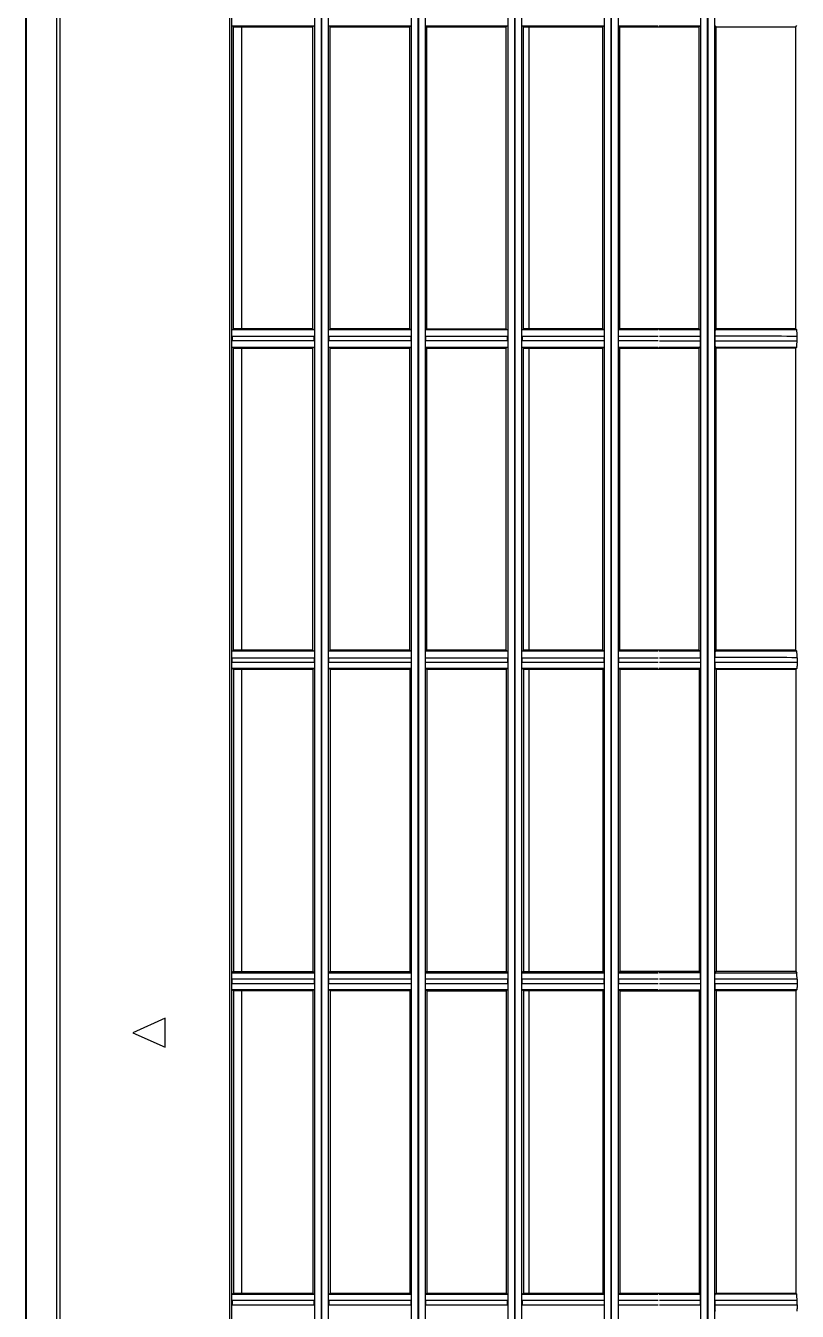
# Model space of a CAD drawing. Header units: centimetres. Extents: x 31 to 22766, y 238 to 3306.
# Drawn here: x 1262.03 to 1274.02, y 1941.11 to 1961.11 of the extents above; entities that cross this region are included whole.
import ezdxf
from ezdxf.xclip import XClip

# ---------------------------------------------------------------- set-up
doc = ezdxf.new("R2010")
doc.units = ezdxf.units.CM
doc.header["$XCLIPFRAME"] = 0
doc.layers.add('00_BORDA_DUVAR', color=8, linetype='Continuous', lineweight=40)

# ---------------------------------------------------------------- blocks, each defined once
blk = doc.blocks.new('DUVAR PLANI')
at = {"layer": '00_BORDA_DUVAR'}
blk.add_lwpolyline([(35540.638, 6762.619), (35540.638, 6592.619), (35585.638, 6592.619), (35585.638, 6582.619), (35540.638, 6582.619), (35540.638, 6422.619)], dxfattribs=at)
blk = doc.blocks.new('fxaq 2.8 kw iç ünite')
at = {"color": 7, "linetype": 'Continuous', "true_color": 0xffffff}
for p, q in [((11534.17, 4110.661), (11465.73, 4110.661)), ((11466.67, 4110.176), (11543.17, 4110.176)), ((11543.17, 4110.133), (11466.67, 4110.133)), ((11478.37, 4108.995), (11478.145, 4108.495)), ((11478.595, 4108.495), (11478.37, 4108.995)), ((11478.145, 4108.495), (11478.595, 4108.495)), ((11531.12, 4107.49), (11468.52, 4107.49)), ((11530.995, 4107.46), (11468.645, 4107.46)), ((11474.136, 4107.449), (11474.136, 4106.174)), ((11474.204, 4107.449), (11474.136, 4107.449)), ((11474.204, 4106.174), (11474.204, 4107.449)), ((11474.304, 4107.444), (11474.32, 4107.428)), ((11474.304, 4107.444), (11474.304, 4106.179)), ((11479.02, 4107.428), (11474.32, 4107.428)), ((11474.32, 4107.428), (11474.32, 4106.195)), ((11479.036, 4107.444), (11479.02, 4107.428)), ((11479.02, 4106.195), (11479.02, 4107.428)), ((11479.02, 4107.428), (11479.02, 4107.428)), ((11479.036, 4106.179), (11479.036, 4107.444)), ((11479.136, 4107.449), (11479.204, 4107.449)), ((11479.136, 4107.449), (11479.136, 4106.174)), ((11479.204, 4106.174), (11479.204, 4107.449)), ((11479.304, 4107.444), (11479.304, 4106.179)), ((11479.304, 4107.444), (11479.32, 4107.428)), ((11479.32, 4107.428), (11479.32, 4106.195)), ((11479.321, 4107.428), (11479.32, 4107.428)), ((11484.02, 4107.428), (11479.321, 4107.428)), ((11484.02, 4107.428), (11484.036, 4107.444)), ((11484.02, 4106.195), (11484.02, 4107.428)), ((11484.036, 4106.179), (11484.036, 4107.444)), ((11484.136, 4107.449), (11484.136, 4106.174)), ((11484.136, 4107.449), (11484.204, 4107.449)), ((11484.204, 4107.449), (11484.204, 4106.174)), ((11484.304, 4106.179), (11484.304, 4107.444)), ((11484.32, 4107.428), (11484.304, 4107.444)), ((11484.32, 4106.195), (11484.32, 4107.428)), ((11484.32, 4107.428), (11489.02, 4107.428)), ((11489.036, 4107.444), (11489.02, 4107.428)), ((11489.02, 4107.428), (11489.02, 4106.195)), ((11489.02, 4107.428), (11489.02, 4107.428)), ((11489.036, 4107.444), (11489.036, 4106.179)), ((11489.204, 4107.449), (11489.136, 4107.449)), ((11489.136, 4106.174), (11489.136, 4107.449)), ((11489.204, 4107.449), (11489.204, 4106.174)), ((11489.304, 4106.179), (11489.304, 4107.444)), ((11489.304, 4107.444), (11489.32, 4107.428)), ((11489.321, 4107.428), (11489.32, 4107.428)), ((11489.32, 4106.195), (11489.32, 4107.428)), ((11489.321, 4107.428), (11494.02, 4107.428)), ((11494.036, 4107.444), (11494.02, 4107.428)), ((11494.02, 4107.428), (11494.02, 4106.195)), ((11494.036, 4107.444), (11494.036, 4106.179)), ((11474.32, 4107.302), (11479.02, 4107.302)), ((11479.32, 4107.302), (11484.02, 4107.302)), ((11484.32, 4107.302), (11489.02, 4107.302)), ((11489.32, 4107.302), (11494.02, 4107.302)), ((11473.087, 4106.166), (11501.753, 4106.166)), ((11474.136, 4106.174), (11474.204, 4106.174)), ((11474.32, 4106.195), (11474.304, 4106.179)), ((11479.02, 4106.195), (11474.32, 4106.195)), ((11479.02, 4106.195), (11479.036, 4106.179)), ((11479.02, 4106.195), (11479.02, 4106.195)), ((11479.204, 4106.174), (11479.136, 4106.174)), ((11479.32, 4106.195), (11479.304, 4106.179)), ((11479.321, 4106.195), (11479.32, 4106.195)), ((11484.02, 4106.195), (11479.321, 4106.195)), ((11484.036, 4106.179), (11484.02, 4106.195)), ((11484.204, 4106.174), (11484.136, 4106.174)), ((11484.304, 4106.179), (11484.32, 4106.195)), ((11484.32, 4106.195), (11489.02, 4106.195)), ((11489.02, 4106.195), (11489.02, 4106.195)), ((11489.02, 4106.195), (11489.036, 4106.179)), ((11489.136, 4106.174), (11489.204, 4106.174)), ((11489.32, 4106.195), (11489.304, 4106.179)), ((11489.321, 4106.195), (11489.32, 4106.195)), ((11489.321, 4106.195), (11494.02, 4106.195)), ((11494.02, 4106.195), (11494.036, 4106.179)), ((11473.086, 4106.056), (11501.754, 4106.056)), ((11501.753, 4106.066), (11473.087, 4106.066)), ((11501.754, 4105.956), (11473.086, 4105.956)), ((11474.136, 4105.949), (11474.136, 4104.669)), ((11474.204, 4105.949), (11474.136, 4105.949)), ((11474.204, 4104.669), (11474.204, 4105.949)), ((11474.304, 4105.944), (11474.32, 4105.928)), ((11474.304, 4105.944), (11474.304, 4104.674)), ((11479.02, 4105.928), (11474.32, 4105.928)), ((11474.32, 4105.928), (11474.32, 4104.69)), ((11479.036, 4105.944), (11479.02, 4105.928)), ((11479.02, 4104.69), (11479.02, 4105.928)), ((11479.02, 4105.928), (11479.02, 4105.928)), ((11479.036, 4104.674), (11479.036, 4105.944)), ((11479.136, 4105.949), (11479.136, 4104.669)), ((11479.136, 4105.949), (11479.204, 4105.949)), ((11479.204, 4104.669), (11479.204, 4105.949)), ((11479.304, 4105.944), (11479.32, 4105.928)), ((11479.304, 4105.944), (11479.304, 4104.674)), ((11479.321, 4105.928), (11479.32, 4105.928)), ((11479.32, 4105.928), (11479.32, 4104.69)), ((11484.02, 4105.928), (11479.321, 4105.928)), ((11484.02, 4105.928), (11484.036, 4105.944)), ((11484.02, 4104.69), (11484.02, 4105.928)), ((11484.036, 4104.674), (11484.036, 4105.944)), ((11484.136, 4105.949), (11484.204, 4105.949)), ((11484.136, 4105.949), (11484.136, 4104.669)), ((11484.204, 4105.949), (11484.204, 4104.669)), ((11484.32, 4105.928), (11484.304, 4105.944)), ((11484.304, 4104.674), (11484.304, 4105.944)), ((11484.32, 4104.69), (11484.32, 4105.928)), ((11484.32, 4105.928), (11489.02, 4105.928)), ((11489.036, 4105.944), (11489.02, 4105.928)), ((11489.02, 4105.928), (11489.02, 4104.69)), ((11489.02, 4105.928), (11489.02, 4105.928)), ((11489.036, 4105.944), (11489.036, 4104.674)), ((11489.204, 4105.949), (11489.136, 4105.949)), ((11489.136, 4104.669), (11489.136, 4105.949)), ((11489.204, 4105.949), (11489.204, 4104.669)), ((11489.304, 4105.944), (11489.32, 4105.928)), ((11489.304, 4104.674), (11489.304, 4105.944)), ((11489.32, 4104.69), (11489.32, 4105.928)), ((11489.321, 4105.928), (11489.32, 4105.928)), ((11489.321, 4105.928), (11494.02, 4105.928)), ((11494.036, 4105.944), (11494.02, 4105.928)), ((11494.02, 4105.928), (11494.02, 4104.69)), ((11494.036, 4105.944), (11494.036, 4104.674)), ((11468.645, 4104.661), (11530.995, 4104.661)), ((11474.136, 4104.669), (11474.204, 4104.669)), ((11474.32, 4104.69), (11474.304, 4104.674)), ((11479.02, 4104.69), (11474.32, 4104.69)), ((11479.02, 4104.69), (11479.02, 4104.69)), ((11479.02, 4104.69), (11479.036, 4104.674)), ((11479.204, 4104.669), (11479.136, 4104.669)), ((11479.32, 4104.69), (11479.304, 4104.674)), ((11479.321, 4104.69), (11479.32, 4104.69)), ((11484.02, 4104.69), (11479.321, 4104.69)), ((11484.036, 4104.674), (11484.02, 4104.69)), ((11484.204, 4104.669), (11484.136, 4104.669)), ((11484.304, 4104.674), (11484.32, 4104.69)), ((11484.32, 4104.69), (11489.02, 4104.69)), ((11489.02, 4104.69), (11489.036, 4104.674)), ((11489.02, 4104.69), (11489.02, 4104.69)), ((11489.136, 4104.669), (11489.204, 4104.669)), ((11489.32, 4104.69), (11489.304, 4104.674)), ((11489.321, 4104.69), (11489.32, 4104.69)), ((11489.321, 4104.69), (11494.02, 4104.69)), ((11494.02, 4104.69), (11494.036, 4104.674)), ((11468.52, 4104.561), (11531.12, 4104.561)), ((11531.12, 4104.551), (11468.52, 4104.551)), ((11530.995, 4104.451), (11468.645, 4104.451)), ((11474.136, 4104.443), (11474.136, 4103.17)), ((11474.204, 4104.443), (11474.136, 4104.443)), ((11474.204, 4103.17), (11474.204, 4104.443)), ((11474.304, 4104.438), (11474.32, 4104.422)), ((11474.304, 4104.438), (11474.304, 4103.175)), ((11479.02, 4104.422), (11474.32, 4104.422)), ((11474.32, 4104.422), (11474.32, 4103.191)), ((11479.036, 4104.438), (11479.02, 4104.422)), ((11479.02, 4104.422), (11479.02, 4104.422)), ((11479.02, 4104.422), (11479.02, 4103.191)), ((11479.036, 4103.175), (11479.036, 4104.438)), ((11479.136, 4104.443), (11479.136, 4103.17)), ((11479.136, 4104.443), (11479.204, 4104.443)), ((11479.204, 4103.17), (11479.204, 4104.443)), ((11479.304, 4104.438), (11479.304, 4103.175)), ((11479.304, 4104.438), (11479.32, 4104.422)), ((11479.32, 4104.422), (11479.32, 4103.191)), ((11479.321, 4104.422), (11479.32, 4104.422)), ((11484.02, 4104.422), (11479.321, 4104.422)), ((11484.02, 4104.422), (11484.036, 4104.438)), ((11484.02, 4103.191), (11484.02, 4104.422)), ((11484.036, 4103.175), (11484.036, 4104.438)), ((11484.136, 4104.443), (11484.204, 4104.443)), ((11484.136, 4104.443), (11484.136, 4103.17)), ((11484.204, 4104.443), (11484.204, 4103.17)), ((11484.32, 4104.422), (11484.304, 4104.438)), ((11484.304, 4103.175), (11484.304, 4104.438)), ((11484.32, 4104.422), (11489.02, 4104.422)), ((11484.32, 4103.191), (11484.32, 4104.422)), ((11489.036, 4104.438), (11489.02, 4104.422)), ((11489.02, 4104.422), (11489.02, 4103.191)), ((11489.02, 4104.422), (11489.02, 4104.422)), ((11489.036, 4104.438), (11489.036, 4103.175)), ((11489.136, 4103.17), (11489.136, 4104.443)), ((11489.204, 4104.443), (11489.136, 4104.443)), ((11489.204, 4104.443), (11489.204, 4103.17)), ((11489.304, 4104.438), (11489.32, 4104.422)), ((11489.304, 4103.175), (11489.304, 4104.438)), ((11489.32, 4104.422), (11489.32, 4103.191)), ((11489.321, 4104.422), (11489.32, 4104.422)), ((11489.321, 4104.422), (11494.02, 4104.422)), ((11494.036, 4104.438), (11494.02, 4104.422)), ((11494.02, 4104.422), (11494.02, 4103.191)), ((11494.036, 4104.438), (11494.036, 4103.175)), ((11474.136, 4103.17), (11474.204, 4103.17)), ((11474.32, 4103.191), (11474.304, 4103.175)), ((11479.02, 4103.191), (11474.32, 4103.191)), ((11479.02, 4103.191), (11479.036, 4103.175)), ((11479.02, 4103.191), (11479.02, 4103.191)), ((11479.204, 4103.17), (11479.136, 4103.17)), ((11479.32, 4103.191), (11479.304, 4103.175)), ((11479.321, 4103.191), (11479.32, 4103.191)), ((11484.02, 4103.191), (11479.321, 4103.191)), ((11484.036, 4103.175), (11484.02, 4103.191)), ((11484.204, 4103.17), (11484.136, 4103.17)), ((11484.304, 4103.175), (11484.32, 4103.191)), ((11484.32, 4103.191), (11489.02, 4103.191)), ((11489.02, 4103.191), (11489.02, 4103.191)), ((11489.02, 4103.191), (11489.036, 4103.175)), ((11489.136, 4103.17), (11489.204, 4103.17)), ((11489.32, 4103.191), (11489.304, 4103.175)), ((11489.321, 4103.191), (11489.32, 4103.191)), ((11489.321, 4103.191), (11494.02, 4103.191)), ((11494.02, 4103.191), (11494.036, 4103.175)), ((11531.12, 4103.061), (11468.52, 4103.061)), ((11468.52, 4103.051), (11531.12, 4103.051)), ((11468.645, 4103.161), (11530.995, 4103.161)), ((11530.995, 4102.951), (11468.645, 4102.951)), ((11474.204, 4102.943), (11474.136, 4102.943)), ((11474.136, 4102.943), (11474.136, 4101.668)), ((11474.204, 4101.668), (11474.204, 4102.943)), ((11474.304, 4102.938), (11474.32, 4102.922)), ((11474.304, 4102.938), (11474.304, 4101.673)), ((11479.02, 4102.922), (11474.32, 4102.922)), ((11474.32, 4102.922), (11474.32, 4101.689)), ((11474.32, 4102.835), (11479.02, 4102.835)), ((11479.036, 4102.938), (11479.02, 4102.922)), ((11479.02, 4101.689), (11479.02, 4102.922)), ((11479.02, 4102.922), (11479.02, 4102.922)), ((11479.036, 4101.673), (11479.036, 4102.938)), ((11479.136, 4102.943), (11479.136, 4101.668)), ((11479.136, 4102.943), (11479.204, 4102.943)), ((11479.204, 4101.668), (11479.204, 4102.943)), ((11479.304, 4102.938), (11479.32, 4102.922)), ((11479.304, 4102.938), (11479.304, 4101.673)), ((11479.32, 4102.922), (11479.32, 4101.689)), ((11479.321, 4102.922), (11479.32, 4102.922)), ((11479.32, 4102.835), (11484.02, 4102.835)), ((11484.02, 4102.922), (11479.321, 4102.922)), ((11484.02, 4102.922), (11484.036, 4102.938)), ((11484.02, 4101.689), (11484.02, 4102.922)), ((11484.036, 4101.673), (11484.036, 4102.938)), ((11484.136, 4102.943), (11484.204, 4102.943)), ((11484.136, 4102.943), (11484.136, 4101.668)), ((11484.204, 4102.943), (11484.204, 4101.668)), ((11484.304, 4101.673), (11484.304, 4102.938)), ((11484.32, 4102.922), (11484.304, 4102.938)), ((11484.32, 4101.689), (11484.32, 4102.922)), ((11484.32, 4102.922), (11489.02, 4102.922)), ((11484.32, 4102.835), (11489.02, 4102.835)), ((11489.036, 4102.938), (11489.02, 4102.922)), ((11489.02, 4102.922), (11489.02, 4102.922)), ((11489.02, 4102.922), (11489.02, 4101.689)), ((11489.036, 4102.938), (11489.036, 4101.673)), ((11489.136, 4101.668), (11489.136, 4102.943)), ((11489.204, 4102.943), (11489.136, 4102.943)), ((11489.204, 4102.943), (11489.204, 4101.668)), ((11489.304, 4101.673), (11489.304, 4102.938)), ((11489.304, 4102.938), (11489.32, 4102.922)), ((11489.32, 4101.689), (11489.32, 4102.922)), ((11489.321, 4102.922), (11489.32, 4102.922)), ((11489.32, 4102.835), (11494.02, 4102.835)), ((11489.321, 4102.922), (11494.02, 4102.922)), ((11494.036, 4102.938), (11494.02, 4102.922)), ((11494.02, 4102.922), (11494.02, 4101.689)), ((11494.036, 4102.938), (11494.036, 4101.673)), ((11468.645, 4101.661), (11530.995, 4101.661)), ((11474.204, 4101.668), (11474.136, 4101.668)), ((11474.304, 4101.673), (11474.32, 4101.689)), ((11479.02, 4101.689), (11474.32, 4101.689)), ((11479.02, 4101.689), (11479.02, 4101.689)), ((11479.036, 4101.673), (11479.02, 4101.689)), ((11479.136, 4101.668), (11479.204, 4101.668)), ((11479.304, 4101.673), (11479.32, 4101.689)), ((11479.321, 4101.689), (11479.32, 4101.689)), ((11484.02, 4101.689), (11479.321, 4101.689)), ((11484.02, 4101.689), (11484.036, 4101.673)), ((11484.136, 4101.668), (11484.204, 4101.668)), ((11484.32, 4101.689), (11484.304, 4101.673)), ((11484.32, 4101.689), (11489.02, 4101.689)), ((11489.02, 4101.689), (11489.02, 4101.689)), ((11489.036, 4101.673), (11489.02, 4101.689)), ((11489.204, 4101.668), (11489.136, 4101.668)), ((11489.304, 4101.673), (11489.32, 4101.689)), ((11489.321, 4101.689), (11489.32, 4101.689)), ((11489.321, 4101.689), (11494.02, 4101.689)), ((11494.036, 4101.673), (11494.02, 4101.689)), ((11468.52, 4101.551), (11531.12, 4101.551)), ((11531.02, 4101.561), (11468.62, 4101.561)), ((11530.995, 4101.451), (11468.645, 4101.451)), ((11474.136, 4101.444), (11474.204, 4101.444)), ((11474.136, 4101.444), (11474.136, 4100.825)), ((11474.204, 4100.825), (11474.204, 4101.444)), ((11474.32, 4101.423), (11474.304, 4101.439)), ((11474.304, 4101.439), (11474.304, 4100.825)), ((11474.32, 4101.423), (11474.32, 4100.187)), ((11479.02, 4101.423), (11474.32, 4101.423)), ((11479.02, 4101.423), (11479.036, 4101.439)), ((11479.02, 4101.423), (11479.02, 4100.83)), ((11479.02, 4100.187), (11479.02, 4101.423)), ((11479.036, 4100.825), (11479.036, 4101.439)), ((11479.204, 4101.444), (11479.136, 4101.444)), ((11479.136, 4101.444), (11479.136, 4100.825)), ((11479.204, 4100.825), (11479.204, 4101.444)), ((11479.32, 4101.423), (11479.304, 4101.439)), ((11479.304, 4101.439), (11479.304, 4100.825)), ((11484.02, 4101.423), (11479.32, 4101.423)), ((11479.32, 4100.187), (11479.32, 4101.423)), ((11479.321, 4101.423), (11479.321, 4100.83)), ((11484.036, 4101.439), (11484.02, 4101.423)), ((11484.02, 4100.187), (11484.02, 4101.423)), ((11484.036, 4100.825), (11484.036, 4101.439)), ((11484.136, 4101.444), (11484.136, 4100.825)), ((11484.204, 4101.444), (11484.136, 4101.444)), ((11484.204, 4101.444), (11484.204, 4100.825)), ((11484.304, 4100.825), (11484.304, 4101.439)), ((11484.304, 4101.439), (11484.32, 4101.423)), ((11484.32, 4100.187), (11484.32, 4101.423)), ((11484.32, 4101.423), (11489.02, 4101.423)), ((11489.02, 4101.423), (11489.036, 4101.439)), ((11489.02, 4100.187), (11489.02, 4101.423)), ((11489.02, 4101.423), (11489.02, 4100.83)), ((11489.036, 4101.439), (11489.036, 4100.825)), ((11489.136, 4101.444), (11489.204, 4101.444)), ((11489.136, 4100.825), (11489.136, 4101.444)), ((11489.204, 4101.444), (11489.204, 4100.825)), ((11489.32, 4101.423), (11489.304, 4101.439)), ((11489.304, 4100.825), (11489.304, 4101.439)), ((11489.32, 4100.187), (11489.32, 4101.423)), ((11489.32, 4101.423), (11494.02, 4101.423)), ((11489.321, 4101.423), (11489.321, 4100.83)), ((11494.02, 4101.423), (11494.036, 4101.439)), ((11494.02, 4101.423), (11494.02, 4100.187)), ((11494.036, 4101.439), (11494.036, 4100.825)), ((11474.136, 4100.807), (11474.136, 4100.166)), ((11474.304, 4100.811), (11474.304, 4100.171)), ((11479.02, 4100.825), (11479.02, 4100.187)), ((11479.136, 4100.807), (11479.136, 4100.166)), ((11479.321, 4100.825), (11479.321, 4100.187)), ((11484.036, 4100.171), (11484.036, 4100.811)), ((11484.136, 4100.807), (11484.136, 4100.166)), ((11484.204, 4100.807), (11484.204, 4100.166)), ((11489.02, 4100.825), (11489.02, 4100.187)), ((11489.204, 4100.807), (11489.204, 4100.166)), ((11489.321, 4100.825), (11489.321, 4100.187)), ((11474.038, 4100.17), (11474.036, 4100.171)), ((11474.039, 4100.17), (11474.038, 4100.17)), ((11474.042, 4100.17), (11474.039, 4100.17)), ((11474.045, 4100.169), (11474.042, 4100.17)), ((11474.05, 4100.169), (11474.045, 4100.169)), ((11474.055, 4100.168), (11474.05, 4100.169)), ((11474.061, 4100.168), (11474.055, 4100.168)), ((11474.067, 4100.167), (11474.061, 4100.168)), ((11474.075, 4100.167), (11474.067, 4100.167)), ((11474.082, 4100.167), (11474.075, 4100.167)), ((11474.091, 4100.167), (11474.082, 4100.167)), ((11474.099, 4100.166), (11474.091, 4100.167)), ((11474.108, 4100.166), (11474.099, 4100.166)), ((11474.117, 4100.166), (11474.108, 4100.166)), ((11474.126, 4100.166), (11474.117, 4100.166)), ((11474.136, 4100.166), (11474.126, 4100.166)), ((11474.136, 4100.166), (11474.204, 4100.166)), ((11474.32, 4100.187), (11474.304, 4100.171)), ((11479.02, 4100.187), (11474.32, 4100.187)), ((11479.02, 4100.187), (11479.036, 4100.171)), ((11479.038, 4100.17), (11479.036, 4100.171)), ((11479.039, 4100.17), (11479.038, 4100.17)), ((11479.042, 4100.17), (11479.039, 4100.17)), ((11479.045, 4100.169), (11479.042, 4100.17)), ((11479.05, 4100.169), (11479.045, 4100.169)), ((11479.055, 4100.168), (11479.05, 4100.169)), ((11479.061, 4100.168), (11479.055, 4100.168)), ((11479.067, 4100.167), (11479.061, 4100.168)), ((11479.075, 4100.167), (11479.067, 4100.167)), ((11479.082, 4100.167), (11479.075, 4100.167)), ((11479.091, 4100.167), (11479.082, 4100.167)), ((11479.099, 4100.166), (11479.091, 4100.167)), ((11479.108, 4100.166), (11479.099, 4100.166)), ((11479.117, 4100.166), (11479.108, 4100.166)), ((11479.126, 4100.166), (11479.117, 4100.166)), ((11479.136, 4100.166), (11479.126, 4100.166)), ((11479.204, 4100.166), (11479.136, 4100.166)), ((11479.32, 4100.187), (11479.304, 4100.171)), ((11484.02, 4100.187), (11479.32, 4100.187)), ((11484.036, 4100.171), (11484.02, 4100.187)), ((11484.038, 4100.17), (11484.036, 4100.171)), ((11484.039, 4100.17), (11484.038, 4100.17)), ((11484.042, 4100.17), (11484.039, 4100.17)), ((11484.045, 4100.169), (11484.042, 4100.17)), ((11484.05, 4100.169), (11484.045, 4100.169)), ((11484.055, 4100.168), (11484.05, 4100.169)), ((11484.061, 4100.168), (11484.055, 4100.168)), ((11484.067, 4100.167), (11484.061, 4100.168)), ((11484.075, 4100.167), (11484.067, 4100.167)), ((11484.082, 4100.167), (11484.075, 4100.167)), ((11484.091, 4100.167), (11484.082, 4100.167)), ((11484.099, 4100.166), (11484.091, 4100.167)), ((11484.108, 4100.166), (11484.099, 4100.166)), ((11484.117, 4100.166), (11484.108, 4100.166)), ((11484.126, 4100.166), (11484.117, 4100.166)), ((11484.136, 4100.166), (11484.126, 4100.166)), ((11484.204, 4100.166), (11484.136, 4100.166)), ((11484.204, 4100.166), (11484.214, 4100.166)), ((11484.214, 4100.166), (11484.224, 4100.166)), ((11484.224, 4100.166), (11484.233, 4100.166)), ((11484.233, 4100.166), (11484.241, 4100.166)), ((11484.241, 4100.166), (11484.25, 4100.167)), ((11484.25, 4100.167), (11484.258, 4100.167)), ((11484.258, 4100.167), (11484.266, 4100.167)), ((11484.266, 4100.167), (11484.273, 4100.167)), ((11484.273, 4100.167), (11484.28, 4100.168)), ((11484.28, 4100.168), (11484.286, 4100.168)), ((11484.286, 4100.168), (11484.291, 4100.169)), ((11484.291, 4100.169), (11484.295, 4100.169)), ((11484.295, 4100.169), (11484.298, 4100.17)), ((11484.298, 4100.17), (11484.301, 4100.17)), ((11484.301, 4100.17), (11484.303, 4100.17)), ((11484.303, 4100.17), (11484.304, 4100.171)), ((11484.304, 4100.171), (11484.32, 4100.187)), ((11484.32, 4100.187), (11489.02, 4100.187)), ((11489.02, 4100.187), (11489.036, 4100.171)), ((11489.136, 4100.166), (11489.204, 4100.166)), ((11489.204, 4100.166), (11489.214, 4100.166)), ((11489.214, 4100.166), (11489.224, 4100.166)), ((11489.224, 4100.166), (11489.233, 4100.166)), ((11489.233, 4100.166), (11489.241, 4100.166)), ((11489.241, 4100.166), (11489.25, 4100.167)), ((11489.25, 4100.167), (11489.258, 4100.167)), ((11489.258, 4100.167), (11489.266, 4100.167)), ((11489.266, 4100.167), (11489.273, 4100.167)), ((11489.273, 4100.167), (11489.28, 4100.168)), ((11489.28, 4100.168), (11489.286, 4100.168)), ((11489.286, 4100.168), (11489.291, 4100.169)), ((11489.291, 4100.169), (11489.295, 4100.169)), ((11489.295, 4100.169), (11489.298, 4100.17)), ((11489.298, 4100.17), (11489.301, 4100.17)), ((11489.301, 4100.17), (11489.303, 4100.17)), ((11489.303, 4100.17), (11489.304, 4100.171)), ((11489.32, 4100.187), (11489.304, 4100.171)), ((11489.32, 4100.187), (11494.02, 4100.187)), ((11494.02, 4100.187), (11494.036, 4100.171)), ((11468.52, 4100.061), (11531.12, 4100.061)), ((11468.52, 4100.051), (11531.12, 4100.051)), ((11468.645, 4100.161), (11530.995, 4100.161)), ((11530.995, 4099.951), (11468.645, 4099.951)), ((11474.204, 4099.945), (11474.136, 4099.945)), ((11474.204, 4099.945), (11474.214, 4099.945)), ((11474.214, 4099.945), (11474.224, 4099.945)), ((11474.224, 4099.945), (11474.233, 4099.945)), ((11474.233, 4099.945), (11474.241, 4099.945)), ((11474.241, 4099.945), (11474.25, 4099.944)), ((11474.25, 4099.944), (11474.258, 4099.944)), ((11474.258, 4099.944), (11474.266, 4099.944)), ((11474.266, 4099.944), (11474.273, 4099.944)), ((11474.273, 4099.944), (11474.28, 4099.943)), ((11474.28, 4099.943), (11474.286, 4099.943)), ((11474.286, 4099.943), (11474.291, 4099.942)), ((11474.291, 4099.942), (11474.295, 4099.942)), ((11474.295, 4099.942), (11474.299, 4099.941)), ((11474.299, 4099.941), (11474.301, 4099.941)), ((11474.301, 4099.941), (11474.303, 4099.941)), ((11474.303, 4099.941), (11474.304, 4099.94)), ((11474.304, 4099.94), (11474.32, 4099.924)), ((11479.02, 4099.924), (11474.32, 4099.924)), ((11474.32, 4099.924), (11474.32, 4098.687)), ((11479.036, 4099.94), (11479.02, 4099.924)), ((11479.02, 4099.924), (11479.02, 4099.924)), ((11479.02, 4098.688), (11479.02, 4099.924)), ((11479.036, 4099.804), (11479.036, 4099.94)), ((11479.036, 4099.673), (11479.036, 4099.804)), ((11479.136, 4099.945), (11479.204, 4099.945)), ((11479.204, 4099.945), (11479.214, 4099.945)), ((11479.214, 4099.945), (11479.224, 4099.945)), ((11479.224, 4099.945), (11479.233, 4099.945)), ((11479.233, 4099.945), (11479.241, 4099.945)), ((11479.241, 4099.945), (11479.25, 4099.944)), ((11479.25, 4099.944), (11479.258, 4099.944)), ((11479.258, 4099.944), (11479.266, 4099.944)), ((11479.266, 4099.944), (11479.273, 4099.944)), ((11479.273, 4099.944), (11479.28, 4099.943)), ((11479.28, 4099.943), (11479.286, 4099.943)), ((11479.286, 4099.943), (11479.291, 4099.942)), ((11479.291, 4099.942), (11479.295, 4099.942)), ((11479.295, 4099.942), (11479.299, 4099.941)), ((11479.299, 4099.941), (11479.301, 4099.941)), ((11479.301, 4099.941), (11479.303, 4099.941)), ((11479.303, 4099.941), (11479.304, 4099.94)), ((11479.304, 4099.94), (11479.304, 4099.804)), ((11479.304, 4099.94), (11479.32, 4099.924)), ((11479.304, 4099.804), (11479.304, 4099.673)), ((11479.32, 4098.688), (11479.32, 4099.924)), ((11479.321, 4099.924), (11479.32, 4099.924)), ((11484.02, 4099.924), (11479.321, 4099.924)), ((11484.02, 4099.924), (11484.036, 4099.94)), ((11484.02, 4098.687), (11484.02, 4099.924)), ((11484.136, 4099.945), (11484.204, 4099.945)), ((11484.32, 4099.924), (11484.304, 4099.94)), ((11484.32, 4098.687), (11484.32, 4099.924)), ((11484.32, 4099.924), (11489.02, 4099.924)), ((11489.036, 4099.94), (11489.02, 4099.924)), ((11489.02, 4098.688), (11489.02, 4099.924)), ((11489.02, 4099.924), (11489.02, 4099.924)), ((11489.038, 4099.941), (11489.036, 4099.94)), ((11489.036, 4099.94), (11489.036, 4099.804)), ((11489.036, 4099.804), (11489.036, 4099.673)), ((11489.039, 4099.941), (11489.038, 4099.941)), ((11489.042, 4099.941), (11489.039, 4099.941)), ((11489.045, 4099.942), (11489.042, 4099.941)), ((11489.05, 4099.942), (11489.045, 4099.942)), ((11489.055, 4099.943), (11489.05, 4099.942)), ((11489.06, 4099.943), (11489.055, 4099.943)), ((11489.067, 4099.944), (11489.06, 4099.943)), ((11489.074, 4099.944), (11489.067, 4099.944)), ((11489.082, 4099.944), (11489.074, 4099.944)), ((11489.091, 4099.944), (11489.082, 4099.944)), ((11489.099, 4099.945), (11489.091, 4099.944)), ((11489.108, 4099.945), (11489.099, 4099.945)), ((11489.117, 4099.945), (11489.108, 4099.945)), ((11489.126, 4099.945), (11489.117, 4099.945)), ((11489.136, 4099.945), (11489.126, 4099.945)), ((11489.204, 4099.945), (11489.136, 4099.945)), ((11489.304, 4099.804), (11489.304, 4099.94)), ((11489.304, 4099.94), (11489.32, 4099.924)), ((11489.304, 4099.673), (11489.304, 4099.804)), ((11489.321, 4099.924), (11489.32, 4099.924)), ((11489.32, 4098.688), (11489.32, 4099.924)), ((11489.321, 4099.924), (11494.02, 4099.924)), ((11494.036, 4099.94), (11494.02, 4099.924)), ((11494.02, 4099.924), (11494.02, 4098.687)), ((11479.036, 4099.548), (11479.036, 4099.673)), ((11479.304, 4099.673), (11479.304, 4099.548)), ((11489.036, 4099.673), (11489.036, 4099.548)), ((11489.304, 4099.548), (11489.304, 4099.673)), ((11479.036, 4099.425), (11479.036, 4099.548)), ((11479.036, 4099.304), (11479.036, 4099.425)), ((11479.304, 4099.548), (11479.304, 4099.425)), ((11479.304, 4099.425), (11479.304, 4099.304)), ((11489.036, 4099.548), (11489.036, 4099.425)), ((11489.036, 4099.425), (11489.036, 4099.304)), ((11489.304, 4099.425), (11489.304, 4099.548)), ((11489.304, 4099.304), (11489.304, 4099.425)), ((11479.036, 4099.184), (11479.036, 4099.304)), ((11479.036, 4099.062), (11479.036, 4099.184)), ((11479.304, 4099.304), (11479.304, 4099.184)), ((11479.304, 4099.184), (11479.304, 4099.062)), ((11489.036, 4099.304), (11489.036, 4099.184)), ((11489.036, 4099.184), (11489.036, 4099.062)), ((11489.304, 4099.184), (11489.304, 4099.304)), ((11489.304, 4099.062), (11489.304, 4099.184)), ((11479.036, 4098.936), (11479.036, 4099.062)), ((11479.304, 4099.062), (11479.304, 4098.936)), ((11489.036, 4099.062), (11489.036, 4098.936)), ((11489.304, 4098.936), (11489.304, 4099.062)), ((11479.036, 4098.807), (11479.036, 4098.936)), ((11479.037, 4098.671), (11479.036, 4098.807)), ((11479.304, 4098.936), (11479.304, 4098.807)), ((11479.304, 4098.807), (11479.304, 4098.671)), ((11489.036, 4098.936), (11489.036, 4098.807)), ((11489.036, 4098.807), (11489.037, 4098.671)), ((11489.304, 4098.807), (11489.304, 4098.936)), ((11489.304, 4098.671), (11489.304, 4098.807)), ((11474.038, 4098.671), (11474.037, 4098.671)), ((11474.04, 4098.67), (11474.038, 4098.671)), ((11474.042, 4098.67), (11474.04, 4098.67)), ((11474.046, 4098.669), (11474.042, 4098.67)), ((11474.05, 4098.669), (11474.046, 4098.669)), ((11474.055, 4098.669), (11474.05, 4098.669)), ((11474.061, 4098.668), (11474.055, 4098.669)), ((11474.067, 4098.668), (11474.061, 4098.668)), ((11474.075, 4098.667), (11474.067, 4098.668)), ((11474.083, 4098.667), (11474.075, 4098.667)), ((11474.091, 4098.667), (11474.083, 4098.667)), ((11474.099, 4098.667), (11474.091, 4098.667)), ((11474.108, 4098.667), (11474.099, 4098.667)), ((11474.117, 4098.666), (11474.108, 4098.667)), ((11474.126, 4098.666), (11474.117, 4098.666)), ((11474.136, 4098.666), (11474.126, 4098.666)), ((11474.136, 4098.666), (11474.204, 4098.666)), ((11474.32, 4098.687), (11474.304, 4098.671)), ((11479.02, 4098.687), (11474.32, 4098.687)), ((11479.02, 4098.687), (11479.02, 4098.688)), ((11479.02, 4098.688), (11479.037, 4098.671)), ((11479.038, 4098.671), (11479.037, 4098.671)), ((11479.04, 4098.67), (11479.038, 4098.671)), ((11479.042, 4098.67), (11479.04, 4098.67)), ((11479.046, 4098.669), (11479.042, 4098.67)), ((11479.05, 4098.669), (11479.046, 4098.669)), ((11479.055, 4098.669), (11479.05, 4098.669)), ((11479.061, 4098.668), (11479.055, 4098.669)), ((11479.067, 4098.668), (11479.061, 4098.668)), ((11479.075, 4098.667), (11479.067, 4098.668)), ((11479.083, 4098.667), (11479.075, 4098.667)), ((11479.091, 4098.667), (11479.083, 4098.667)), ((11479.099, 4098.667), (11479.091, 4098.667)), ((11479.108, 4098.667), (11479.099, 4098.667)), ((11479.117, 4098.666), (11479.108, 4098.667)), ((11479.126, 4098.666), (11479.117, 4098.666)), ((11479.136, 4098.666), (11479.126, 4098.666)), ((11479.204, 4098.666), (11479.136, 4098.666)), ((11479.32, 4098.688), (11479.304, 4098.671)), ((11479.321, 4098.687), (11479.32, 4098.688)), ((11484.02, 4098.687), (11479.321, 4098.687)), ((11484.037, 4098.671), (11484.02, 4098.687)), ((11484.038, 4098.671), (11484.037, 4098.671)), ((11484.04, 4098.67), (11484.038, 4098.671)), ((11484.042, 4098.67), (11484.04, 4098.67)), ((11484.046, 4098.669), (11484.042, 4098.67)), ((11484.05, 4098.669), (11484.046, 4098.669)), ((11484.055, 4098.669), (11484.05, 4098.669)), ((11484.061, 4098.668), (11484.055, 4098.669)), ((11484.067, 4098.668), (11484.061, 4098.668)), ((11484.075, 4098.667), (11484.067, 4098.668)), ((11484.083, 4098.667), (11484.075, 4098.667)), ((11484.091, 4098.667), (11484.083, 4098.667)), ((11484.099, 4098.667), (11484.091, 4098.667)), ((11484.108, 4098.667), (11484.099, 4098.667)), ((11484.117, 4098.666), (11484.108, 4098.667)), ((11484.126, 4098.666), (11484.117, 4098.666)), ((11484.136, 4098.666), (11484.126, 4098.666)), ((11484.204, 4098.666), (11484.136, 4098.666)), ((11484.204, 4098.666), (11484.214, 4098.666)), ((11484.214, 4098.666), (11484.224, 4098.666)), ((11484.224, 4098.666), (11484.233, 4098.667)), ((11484.233, 4098.667), (11484.241, 4098.667)), ((11484.241, 4098.667), (11484.25, 4098.667)), ((11484.25, 4098.667), (11484.258, 4098.667)), ((11484.258, 4098.667), (11484.266, 4098.667)), ((11484.266, 4098.667), (11484.273, 4098.668)), ((11484.273, 4098.668), (11484.28, 4098.668)), ((11484.28, 4098.668), (11484.286, 4098.669)), ((11484.286, 4098.669), (11484.291, 4098.669)), ((11484.291, 4098.669), (11484.295, 4098.669)), ((11484.295, 4098.669), (11484.298, 4098.67)), ((11484.298, 4098.67), (11484.301, 4098.67)), ((11484.301, 4098.67), (11484.303, 4098.671)), ((11484.303, 4098.671), (11484.304, 4098.671)), ((11484.304, 4098.671), (11484.32, 4098.687)), ((11484.32, 4098.687), (11489.02, 4098.687)), ((11489.02, 4098.687), (11489.02, 4098.688)), ((11489.02, 4098.688), (11489.037, 4098.671)), ((11489.136, 4098.666), (11489.204, 4098.666)), ((11489.204, 4098.666), (11489.214, 4098.666)), ((11489.214, 4098.666), (11489.224, 4098.666)), ((11489.224, 4098.666), (11489.233, 4098.667)), ((11489.233, 4098.667), (11489.241, 4098.667)), ((11489.241, 4098.667), (11489.25, 4098.667)), ((11489.25, 4098.667), (11489.258, 4098.667)), ((11489.258, 4098.667), (11489.266, 4098.667)), ((11489.266, 4098.667), (11489.273, 4098.668)), ((11489.273, 4098.668), (11489.28, 4098.668)), ((11489.28, 4098.668), (11489.286, 4098.669)), ((11489.286, 4098.669), (11489.291, 4098.669)), ((11489.291, 4098.669), (11489.295, 4098.669)), ((11489.295, 4098.669), (11489.298, 4098.67)), ((11489.298, 4098.67), (11489.301, 4098.67)), ((11489.301, 4098.67), (11489.303, 4098.671)), ((11489.303, 4098.671), (11489.304, 4098.671)), ((11489.32, 4098.688), (11489.304, 4098.671)), ((11489.321, 4098.687), (11489.32, 4098.688)), ((11489.321, 4098.687), (11494.02, 4098.687)), ((11494.02, 4098.687), (11494.037, 4098.671))]:
    blk.add_line(p, q, dxfattribs=at)
for centre, radius, start, end in [((-27603.248, 4102.974), 39077.453, 359.995882, 359.996822), ((51069.397, 4103.059), 39590.361, 180.003254, 180.00418), ((-27598.265, 4102.974), 39077.47, 359.995882, 359.996822), ((-28110.313, 4103.059), 39589.617, 359.99582, 359.996746), ((-28106.143, 4103.059), 39590.448, 359.99582, 359.996746), ((51078.662, 4103.059), 39589.626, 180.003254, 180.00418), ((50566.615, 4102.974), 39077.479, 180.003178, 180.004118), ((-28101.091, 4103.059), 39590.395, 359.99582, 359.996746), ((51083.64, 4103.059), 39589.604, 180.003254, 180.00418), ((11474.219, 4100.881), 0.715, 268.8355, 276.8584), ((11479.219, 4100.881), 0.715, 268.8355, 276.8584), ((11489.122, 4100.881), 0.715, 263.1416, 271.1645), ((11474.122, 4099.233), 0.713, 88.8617, 96.9066), ((48269.526, 4102.918), 36795.39, 180.004629, 180.00662), ((-32825.208, 4103.654), 44299.412, 359.993549, 359.995203), ((-24142.777, 4102.858), 35617.081, 359.993266, 359.995307), ((11479.122, 4099.233), 0.713, 88.8617, 96.9066), ((48274.508, 4102.918), 36795.372, 180.004629, 180.00662), ((-32820.24, 4103.654), 44299.445, 359.993549, 359.995203), ((11484.122, 4099.233), 0.713, 88.8617, 96.9066), ((47232.12, 4102.871), 35748.084, 180.004697, 180.006731), ((48279.521, 4102.918), 36795.385, 180.004629, 180.00662), ((11484.218, 4099.233), 0.713, 83.0934, 91.1383), ((-25311.188, 4102.918), 36795.393, 359.99338, 359.995371), ((-24263.786, 4102.871), 35748.091, 359.993269, 359.995303), ((55788.557, 4103.654), 44299.421, 180.004797, 180.006451), ((-25306.166, 4102.918), 36795.37, 359.99338, 359.995371), ((11489.218, 4099.233), 0.713, 83.0934, 91.1383), ((11474.219, 4099.381), 0.714, 268.8488, 276.8731), ((11479.219, 4099.381), 0.714, 268.8488, 276.8731), ((11489.122, 4099.381), 0.714, 263.1269, 271.1512)]:
    blk.add_arc(centre, radius, start, end, dxfattribs=at)
blk = doc.blocks.new('G$CCD2FF134')
at = {"rotation": 90}
blk.add_blockref('fxaq 2.8 kw iç ünite', (1665.661, -11804.95), dxfattribs=at)

msp = doc.modelspace()

# ---------------------------------------------------------------- block references
ref = msp.add_blockref('G$CCD2FF134', (3707.025, 2272.025))
XClip(ref).set_block_clipping_path([(-3470.0000000001, -1889.9999999982), (349.9999999999, 300.0000000019)])
msp.add_blockref('DUVAR PLANI', (-34278.613, -4520.594))

doc.saveas('drawing.dxf')
